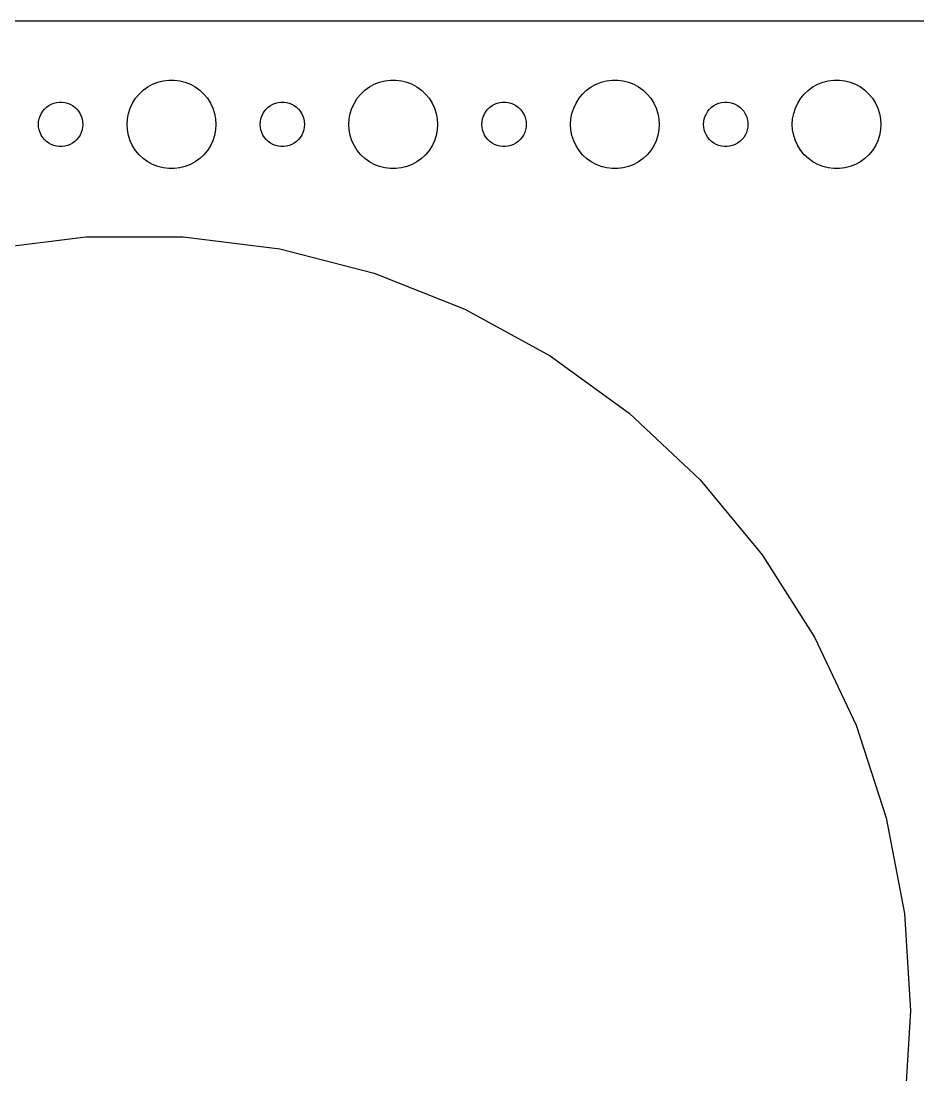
# Model space of a CAD drawing. Header units: metres. Extents: x -284 to 284, y -67 to 67.
# Drawn here: x -227.7 to -167, y -4.3 to 67 of the extents above; entities that cross this region are included whole.
import ezdxf

# ---------------------------------------------------------------- set-up
doc = ezdxf.new("R2010")
doc.units = ezdxf.units.M

msp = doc.modelspace()

# ---------------------------------------------------------------- linework, layer by layer
for p, q in [((279.814, 66.9901), (-279.814, 66.9901)), ((-218.777, 62.7145), (-218.427, 62.8532)), ((-218.427, 62.8532), (-218.062, 62.9469)), ((-218.062, 62.9469), (-217.688, 62.9941)), ((-217.688, 62.9941), (-217.312, 62.9941)), ((-217.312, 62.9941), (-216.938, 62.9469)), ((-216.938, 62.9469), (-216.573, 62.8532)), ((-216.573, 62.8532), (-216.223, 62.7145)), ((-203.777, 62.7145), (-203.427, 62.8532)), ((-203.427, 62.8532), (-203.062, 62.9469)), ((-203.062, 62.9469), (-202.688, 62.9941)), ((-202.688, 62.9941), (-202.312, 62.9941)), ((-202.312, 62.9941), (-201.938, 62.9469)), ((-201.938, 62.9469), (-201.573, 62.8532)), ((-201.573, 62.8532), (-201.223, 62.7145)), ((-188.777, 62.7145), (-188.427, 62.8532)), ((-188.427, 62.8532), (-188.062, 62.9469)), ((-188.062, 62.9469), (-187.688, 62.9941)), ((-187.688, 62.9941), (-187.312, 62.9941)), ((-187.312, 62.9941), (-186.938, 62.9469)), ((-186.938, 62.9469), (-186.573, 62.8532)), ((-186.573, 62.8532), (-186.223, 62.7145)), ((-173.777, 62.7145), (-173.427, 62.8532)), ((-173.427, 62.8532), (-173.062, 62.9469)), ((-173.062, 62.9469), (-172.688, 62.9941)), ((-172.688, 62.9941), (-172.312, 62.9941)), ((-172.312, 62.9941), (-171.938, 62.9469)), ((-171.938, 62.9469), (-171.573, 62.8532)), ((-171.573, 62.8532), (-171.223, 62.7145)), ((-219.927, 61.7634), (-219.687, 62.0536)), ((-219.687, 62.0536), (-219.412, 62.3115)), ((-219.412, 62.3115), (-219.107, 62.533)), ((-219.107, 62.533), (-218.777, 62.7145)), ((-216.223, 62.7145), (-215.893, 62.533)), ((-215.893, 62.533), (-215.588, 62.3115)), ((-215.588, 62.3115), (-215.313, 62.0536)), ((-215.313, 62.0536), (-215.073, 61.7634)), ((-204.927, 61.7634), (-204.687, 62.0536)), ((-204.687, 62.0536), (-204.412, 62.3115)), ((-204.412, 62.3115), (-204.107, 62.533)), ((-204.107, 62.533), (-203.777, 62.7145)), ((-201.223, 62.7145), (-200.893, 62.533)), ((-200.893, 62.533), (-200.588, 62.3115)), ((-200.588, 62.3115), (-200.313, 62.0536)), ((-200.313, 62.0536), (-200.073, 61.7634)), ((-189.927, 61.7634), (-189.687, 62.0536)), ((-189.687, 62.0536), (-189.412, 62.3115)), ((-189.412, 62.3115), (-189.107, 62.533)), ((-189.107, 62.533), (-188.777, 62.7145)), ((-186.223, 62.7145), (-185.893, 62.533)), ((-185.893, 62.533), (-185.588, 62.3115)), ((-185.588, 62.3115), (-185.313, 62.0536)), ((-185.313, 62.0536), (-185.073, 61.7634)), ((-174.927, 61.7634), (-174.687, 62.0536)), ((-174.687, 62.0536), (-174.412, 62.3115)), ((-174.412, 62.3115), (-174.107, 62.533)), ((-174.107, 62.533), (-173.777, 62.7145)), ((-171.223, 62.7145), (-170.893, 62.533)), ((-170.893, 62.533), (-170.588, 62.3115)), ((-170.588, 62.3115), (-170.313, 62.0536)), ((-170.313, 62.0536), (-170.073, 61.7634)), ((-225.804, 61.2665), (-225.639, 61.3572)), ((-225.639, 61.3572), (-225.464, 61.4266)), ((-225.464, 61.4266), (-225.281, 61.4734)), ((-225.281, 61.4734), (-225.094, 61.497)), ((-225.094, 61.497), (-224.906, 61.497)), ((-224.906, 61.497), (-224.719, 61.4734)), ((-224.719, 61.4734), (-224.536, 61.4266)), ((-224.536, 61.4266), (-224.361, 61.3572)), ((-224.361, 61.3572), (-224.196, 61.2665)), ((-220.289, 61.1044), (-220.129, 61.4453)), ((-220.129, 61.4453), (-219.927, 61.7634)), ((-215.073, 61.7634), (-214.871, 61.4453)), ((-214.871, 61.4453), (-214.711, 61.1044)), ((-210.804, 61.2665), (-210.639, 61.3572)), ((-210.639, 61.3572), (-210.464, 61.4266)), ((-210.464, 61.4266), (-210.281, 61.4734)), ((-210.281, 61.4734), (-210.094, 61.497)), ((-210.094, 61.497), (-209.906, 61.497)), ((-209.906, 61.497), (-209.719, 61.4734)), ((-209.719, 61.4734), (-209.536, 61.4266)), ((-209.536, 61.4266), (-209.361, 61.3572)), ((-209.361, 61.3572), (-209.196, 61.2665)), ((-205.289, 61.1044), (-205.129, 61.4453)), ((-205.129, 61.4453), (-204.927, 61.7634)), ((-200.073, 61.7634), (-199.871, 61.4453)), ((-199.871, 61.4453), (-199.711, 61.1044)), ((-195.804, 61.2665), (-195.639, 61.3572)), ((-195.639, 61.3572), (-195.464, 61.4266)), ((-195.464, 61.4266), (-195.281, 61.4734)), ((-195.281, 61.4734), (-195.094, 61.497)), ((-195.094, 61.497), (-194.906, 61.497)), ((-194.906, 61.497), (-194.719, 61.4734)), ((-194.719, 61.4734), (-194.536, 61.4266)), ((-194.536, 61.4266), (-194.361, 61.3572)), ((-194.361, 61.3572), (-194.196, 61.2665)), ((-190.289, 61.1044), (-190.129, 61.4453)), ((-190.129, 61.4453), (-189.927, 61.7634)), ((-185.073, 61.7634), (-184.871, 61.4453)), ((-184.871, 61.4453), (-184.711, 61.1044)), ((-180.804, 61.2665), (-180.639, 61.3572)), ((-180.639, 61.3572), (-180.464, 61.4266)), ((-180.464, 61.4266), (-180.281, 61.4734)), ((-180.281, 61.4734), (-180.094, 61.497)), ((-180.094, 61.497), (-179.906, 61.497)), ((-179.906, 61.497), (-179.719, 61.4734)), ((-179.719, 61.4734), (-179.536, 61.4266)), ((-179.536, 61.4266), (-179.361, 61.3572)), ((-179.361, 61.3572), (-179.196, 61.2665)), ((-175.289, 61.1044), (-175.129, 61.4453)), ((-175.129, 61.4453), (-174.927, 61.7634)), ((-170.073, 61.7634), (-169.871, 61.4453)), ((-169.871, 61.4453), (-169.711, 61.1044)), ((-226.395, 60.5522), (-226.314, 60.7226)), ((-226.314, 60.7226), (-226.214, 60.8817)), ((-226.214, 60.8817), (-226.093, 61.0268)), ((-226.093, 61.0268), (-225.956, 61.1558)), ((-225.956, 61.1558), (-225.804, 61.2665)), ((-224.196, 61.2665), (-224.044, 61.1558)), ((-224.044, 61.1558), (-223.907, 61.0268)), ((-223.907, 61.0268), (-223.786, 60.8817)), ((-223.786, 60.8817), (-223.686, 60.7226)), ((-223.686, 60.7226), (-223.605, 60.5522)), ((-220.476, 60.376), (-220.406, 60.7461)), ((-220.406, 60.7461), (-220.289, 61.1044)), ((-214.711, 61.1044), (-214.594, 60.7461)), ((-214.594, 60.7461), (-214.524, 60.376)), ((-211.395, 60.5522), (-211.314, 60.7226)), ((-211.314, 60.7226), (-211.214, 60.8817)), ((-211.214, 60.8817), (-211.093, 61.0268)), ((-211.093, 61.0268), (-210.956, 61.1558)), ((-210.956, 61.1558), (-210.804, 61.2665)), ((-209.196, 61.2665), (-209.044, 61.1558)), ((-209.044, 61.1558), (-208.907, 61.0268)), ((-208.907, 61.0268), (-208.786, 60.8817)), ((-208.786, 60.8817), (-208.686, 60.7226)), ((-208.686, 60.7226), (-208.605, 60.5522)), ((-205.476, 60.376), (-205.406, 60.7461)), ((-205.406, 60.7461), (-205.289, 61.1044)), ((-199.711, 61.1044), (-199.594, 60.7461)), ((-199.594, 60.7461), (-199.524, 60.376)), ((-196.395, 60.5522), (-196.314, 60.7226)), ((-196.314, 60.7226), (-196.214, 60.8817)), ((-196.214, 60.8817), (-196.093, 61.0268)), ((-196.093, 61.0268), (-195.956, 61.1558)), ((-195.956, 61.1558), (-195.804, 61.2665)), ((-194.196, 61.2665), (-194.044, 61.1558)), ((-194.044, 61.1558), (-193.907, 61.0268)), ((-193.907, 61.0268), (-193.786, 60.8817)), ((-193.786, 60.8817), (-193.686, 60.7226)), ((-193.686, 60.7226), (-193.605, 60.5522)), ((-190.476, 60.376), (-190.406, 60.7461)), ((-190.406, 60.7461), (-190.289, 61.1044)), ((-184.711, 61.1044), (-184.594, 60.7461)), ((-184.594, 60.7461), (-184.524, 60.376)), ((-181.395, 60.5522), (-181.314, 60.7226)), ((-181.314, 60.7226), (-181.214, 60.8817)), ((-181.214, 60.8817), (-181.093, 61.0268)), ((-181.093, 61.0268), (-180.956, 61.1558)), ((-180.956, 61.1558), (-180.804, 61.2665)), ((-179.196, 61.2665), (-179.044, 61.1558)), ((-179.044, 61.1558), (-178.907, 61.0268)), ((-178.907, 61.0268), (-178.786, 60.8817)), ((-178.786, 60.8817), (-178.686, 60.7226)), ((-178.686, 60.7226), (-178.605, 60.5522)), ((-175.476, 60.376), (-175.406, 60.7461)), ((-175.406, 60.7461), (-175.289, 61.1044)), ((-169.711, 61.1044), (-169.594, 60.7461)), ((-169.594, 60.7461), (-169.524, 60.376)), ((-226.5, 60), (-226.488, 60.188)), ((-226.488, 59.812), (-226.5, 60)), ((-226.488, 60.188), (-226.453, 60.373)), ((-226.453, 60.373), (-226.395, 60.5522)), ((-223.605, 60.5522), (-223.547, 60.373)), ((-223.547, 60.373), (-223.512, 60.188)), ((-223.512, 60.188), (-223.5, 60)), ((-223.5, 60), (-223.512, 59.812)), ((-220.5, 60), (-220.476, 60.376)), ((-220.476, 59.624), (-220.5, 60)), ((-214.524, 60.376), (-214.5, 60)), ((-214.5, 60), (-214.524, 59.624)), ((-211.5, 60), (-211.488, 60.188)), ((-211.488, 59.812), (-211.5, 60)), ((-211.488, 60.188), (-211.453, 60.373)), ((-211.453, 60.373), (-211.395, 60.5522)), ((-208.605, 60.5522), (-208.547, 60.373)), ((-208.547, 60.373), (-208.512, 60.188)), ((-208.512, 60.188), (-208.5, 60)), ((-208.5, 60), (-208.512, 59.812)), ((-205.5, 60), (-205.476, 60.376)), ((-205.476, 59.624), (-205.5, 60)), ((-199.524, 60.376), (-199.5, 60)), ((-199.5, 60), (-199.524, 59.624)), ((-196.5, 60), (-196.488, 60.188)), ((-196.488, 59.812), (-196.5, 60)), ((-196.488, 60.188), (-196.453, 60.373)), ((-196.453, 60.373), (-196.395, 60.5522)), ((-193.605, 60.5522), (-193.547, 60.373)), ((-193.547, 60.373), (-193.512, 60.188)), ((-193.512, 60.188), (-193.5, 60)), ((-193.5, 60), (-193.512, 59.812)), ((-190.5, 60), (-190.476, 60.376)), ((-190.476, 59.624), (-190.5, 60)), ((-184.524, 60.376), (-184.5, 60)), ((-184.5, 60), (-184.524, 59.624)), ((-181.5, 60), (-181.488, 60.188)), ((-181.488, 59.812), (-181.5, 60)), ((-181.488, 60.188), (-181.453, 60.373)), ((-181.453, 60.373), (-181.395, 60.5522)), ((-178.605, 60.5522), (-178.547, 60.373)), ((-178.547, 60.373), (-178.512, 60.188)), ((-178.512, 60.188), (-178.5, 60)), ((-178.5, 60), (-178.512, 59.812)), ((-175.5, 60), (-175.476, 60.376)), ((-175.476, 59.624), (-175.5, 60)), ((-169.524, 60.376), (-169.5, 60)), ((-169.5, 60), (-169.524, 59.624)), ((-226.453, 59.627), (-226.488, 59.812)), ((-226.395, 59.4478), (-226.453, 59.627)), ((-226.314, 59.2774), (-226.395, 59.4478)), ((-226.214, 59.1183), (-226.314, 59.2774)), ((-223.686, 59.2774), (-223.786, 59.1183)), ((-223.605, 59.4478), (-223.686, 59.2774)), ((-223.547, 59.627), (-223.605, 59.4478)), ((-223.512, 59.812), (-223.547, 59.627)), ((-220.406, 59.2539), (-220.476, 59.624)), ((-220.289, 58.8956), (-220.406, 59.2539)), ((-214.594, 59.2539), (-214.711, 58.8956)), ((-214.524, 59.624), (-214.594, 59.2539)), ((-211.453, 59.627), (-211.488, 59.812)), ((-211.395, 59.4478), (-211.453, 59.627)), ((-211.314, 59.2774), (-211.395, 59.4478)), ((-211.214, 59.1183), (-211.314, 59.2774)), ((-208.686, 59.2774), (-208.786, 59.1183)), ((-208.605, 59.4478), (-208.686, 59.2774)), ((-208.547, 59.627), (-208.605, 59.4478)), ((-208.512, 59.812), (-208.547, 59.627)), ((-205.406, 59.2539), (-205.476, 59.624)), ((-205.289, 58.8956), (-205.406, 59.2539)), ((-199.594, 59.2539), (-199.711, 58.8956)), ((-199.524, 59.624), (-199.594, 59.2539)), ((-196.453, 59.627), (-196.488, 59.812)), ((-196.395, 59.4478), (-196.453, 59.627)), ((-196.314, 59.2774), (-196.395, 59.4478)), ((-196.214, 59.1183), (-196.314, 59.2774)), ((-193.686, 59.2774), (-193.786, 59.1183)), ((-193.605, 59.4478), (-193.686, 59.2774)), ((-193.547, 59.627), (-193.605, 59.4478)), ((-193.512, 59.812), (-193.547, 59.627)), ((-190.406, 59.2539), (-190.476, 59.624)), ((-190.289, 58.8956), (-190.406, 59.2539)), ((-184.594, 59.2539), (-184.711, 58.8956)), ((-184.524, 59.624), (-184.594, 59.2539)), ((-181.453, 59.627), (-181.488, 59.812)), ((-181.395, 59.4478), (-181.453, 59.627)), ((-181.314, 59.2774), (-181.395, 59.4478)), ((-181.214, 59.1183), (-181.314, 59.2774)), ((-178.686, 59.2774), (-178.786, 59.1183)), ((-178.605, 59.4478), (-178.686, 59.2774)), ((-178.547, 59.627), (-178.605, 59.4478)), ((-178.512, 59.812), (-178.547, 59.627)), ((-175.406, 59.2539), (-175.476, 59.624)), ((-175.289, 58.8956), (-175.406, 59.2539)), ((-169.594, 59.2539), (-169.711, 58.8956)), ((-169.524, 59.624), (-169.594, 59.2539)), ((-226.093, 58.9732), (-226.214, 59.1183)), ((-225.956, 58.8442), (-226.093, 58.9732)), ((-225.804, 58.7335), (-225.956, 58.8442)), ((-225.639, 58.6428), (-225.804, 58.7335)), ((-225.464, 58.5734), (-225.639, 58.6428)), ((-225.281, 58.5266), (-225.464, 58.5734)), ((-225.094, 58.503), (-225.281, 58.5266)), ((-224.906, 58.503), (-225.094, 58.503)), ((-224.719, 58.5266), (-224.906, 58.503)), ((-224.536, 58.5734), (-224.719, 58.5266)), ((-224.361, 58.6428), (-224.536, 58.5734)), ((-224.196, 58.7335), (-224.361, 58.6428)), ((-224.044, 58.8442), (-224.196, 58.7335)), ((-223.907, 58.9732), (-224.044, 58.8442)), ((-223.786, 59.1183), (-223.907, 58.9732)), ((-220.129, 58.5547), (-220.289, 58.8956)), ((-219.927, 58.2366), (-220.129, 58.5547)), ((-214.871, 58.5547), (-215.073, 58.2366)), ((-214.711, 58.8956), (-214.871, 58.5547)), ((-211.093, 58.9732), (-211.214, 59.1183)), ((-210.956, 58.8442), (-211.093, 58.9732)), ((-210.804, 58.7335), (-210.956, 58.8442)), ((-210.639, 58.6428), (-210.804, 58.7335)), ((-210.464, 58.5734), (-210.639, 58.6428)), ((-210.281, 58.5266), (-210.464, 58.5734)), ((-210.094, 58.503), (-210.281, 58.5266)), ((-209.906, 58.503), (-210.094, 58.503)), ((-209.719, 58.5266), (-209.906, 58.503)), ((-209.536, 58.5734), (-209.719, 58.5266)), ((-209.361, 58.6428), (-209.536, 58.5734)), ((-209.196, 58.7335), (-209.361, 58.6428)), ((-209.044, 58.8442), (-209.196, 58.7335)), ((-208.907, 58.9732), (-209.044, 58.8442)), ((-208.786, 59.1183), (-208.907, 58.9732)), ((-205.129, 58.5547), (-205.289, 58.8956)), ((-204.927, 58.2366), (-205.129, 58.5547)), ((-199.871, 58.5547), (-200.073, 58.2366)), ((-199.711, 58.8956), (-199.871, 58.5547)), ((-196.093, 58.9732), (-196.214, 59.1183)), ((-195.956, 58.8442), (-196.093, 58.9732)), ((-195.804, 58.7335), (-195.956, 58.8442)), ((-195.639, 58.6428), (-195.804, 58.7335)), ((-195.464, 58.5734), (-195.639, 58.6428)), ((-195.281, 58.5266), (-195.464, 58.5734)), ((-195.094, 58.503), (-195.281, 58.5266)), ((-194.906, 58.503), (-195.094, 58.503)), ((-194.719, 58.5266), (-194.906, 58.503)), ((-194.536, 58.5734), (-194.719, 58.5266)), ((-194.361, 58.6428), (-194.536, 58.5734)), ((-194.196, 58.7335), (-194.361, 58.6428)), ((-194.044, 58.8442), (-194.196, 58.7335)), ((-193.907, 58.9732), (-194.044, 58.8442)), ((-193.786, 59.1183), (-193.907, 58.9732)), ((-190.129, 58.5547), (-190.289, 58.8956)), ((-189.927, 58.2366), (-190.129, 58.5547)), ((-184.871, 58.5547), (-185.073, 58.2366)), ((-184.711, 58.8956), (-184.871, 58.5547)), ((-181.093, 58.9732), (-181.214, 59.1183)), ((-180.956, 58.8442), (-181.093, 58.9732)), ((-180.804, 58.7335), (-180.956, 58.8442)), ((-180.639, 58.6428), (-180.804, 58.7335)), ((-180.464, 58.5734), (-180.639, 58.6428)), ((-180.281, 58.5266), (-180.464, 58.5734)), ((-180.094, 58.503), (-180.281, 58.5266)), ((-179.906, 58.503), (-180.094, 58.503)), ((-179.719, 58.5266), (-179.906, 58.503)), ((-179.536, 58.5734), (-179.719, 58.5266)), ((-179.361, 58.6428), (-179.536, 58.5734)), ((-179.196, 58.7335), (-179.361, 58.6428)), ((-179.044, 58.8442), (-179.196, 58.7335)), ((-178.907, 58.9732), (-179.044, 58.8442)), ((-178.786, 59.1183), (-178.907, 58.9732)), ((-175.129, 58.5547), (-175.289, 58.8956)), ((-174.927, 58.2366), (-175.129, 58.5547)), ((-169.871, 58.5547), (-170.073, 58.2366)), ((-169.711, 58.8956), (-169.871, 58.5547)), ((-219.687, 57.9464), (-219.927, 58.2366)), ((-219.412, 57.6885), (-219.687, 57.9464)), ((-215.313, 57.9464), (-215.588, 57.6885)), ((-215.073, 58.2366), (-215.313, 57.9464)), ((-204.687, 57.9464), (-204.927, 58.2366)), ((-204.412, 57.6885), (-204.687, 57.9464)), ((-200.313, 57.9464), (-200.588, 57.6885)), ((-200.073, 58.2366), (-200.313, 57.9464)), ((-189.687, 57.9464), (-189.927, 58.2366)), ((-189.412, 57.6885), (-189.687, 57.9464)), ((-185.313, 57.9464), (-185.588, 57.6885)), ((-185.073, 58.2366), (-185.313, 57.9464)), ((-174.687, 57.9464), (-174.927, 58.2366)), ((-174.412, 57.6885), (-174.687, 57.9464)), ((-170.313, 57.9464), (-170.588, 57.6885)), ((-170.073, 58.2366), (-170.313, 57.9464)), ((-219.107, 57.467), (-219.412, 57.6885)), ((-218.777, 57.2855), (-219.107, 57.467)), ((-218.427, 57.1468), (-218.777, 57.2855)), ((-218.062, 57.0531), (-218.427, 57.1468)), ((-216.573, 57.1468), (-216.938, 57.0531)), ((-216.223, 57.2855), (-216.573, 57.1468)), ((-215.893, 57.467), (-216.223, 57.2855)), ((-215.588, 57.6885), (-215.893, 57.467)), ((-204.107, 57.467), (-204.412, 57.6885)), ((-203.777, 57.2855), (-204.107, 57.467)), ((-203.427, 57.1468), (-203.777, 57.2855)), ((-203.062, 57.0531), (-203.427, 57.1468)), ((-201.573, 57.1468), (-201.938, 57.0531)), ((-201.223, 57.2855), (-201.573, 57.1468)), ((-200.893, 57.467), (-201.223, 57.2855)), ((-200.588, 57.6885), (-200.893, 57.467)), ((-189.107, 57.467), (-189.412, 57.6885)), ((-188.777, 57.2855), (-189.107, 57.467)), ((-188.427, 57.1468), (-188.777, 57.2855)), ((-188.062, 57.0531), (-188.427, 57.1468)), ((-186.573, 57.1468), (-186.938, 57.0531)), ((-186.223, 57.2855), (-186.573, 57.1468)), ((-185.893, 57.467), (-186.223, 57.2855)), ((-185.588, 57.6885), (-185.893, 57.467)), ((-174.107, 57.467), (-174.412, 57.6885)), ((-173.777, 57.2855), (-174.107, 57.467)), ((-173.427, 57.1468), (-173.777, 57.2855)), ((-173.062, 57.0531), (-173.427, 57.1468)), ((-171.573, 57.1468), (-171.938, 57.0531)), ((-171.223, 57.2855), (-171.573, 57.1468)), ((-170.893, 57.467), (-171.223, 57.2855)), ((-170.588, 57.6885), (-170.893, 57.467)), ((-217.688, 57.0059), (-218.062, 57.0531)), ((-217.312, 57.0059), (-217.688, 57.0059)), ((-216.938, 57.0531), (-217.312, 57.0059)), ((-202.688, 57.0059), (-203.062, 57.0531)), ((-202.312, 57.0059), (-202.688, 57.0059)), ((-201.938, 57.0531), (-202.312, 57.0059)), ((-187.688, 57.0059), (-188.062, 57.0531)), ((-187.312, 57.0059), (-187.688, 57.0059)), ((-186.938, 57.0531), (-187.312, 57.0059)), ((-172.688, 57.0059), (-173.062, 57.0531)), ((-172.312, 57.0059), (-172.688, 57.0059)), ((-171.938, 57.0531), (-172.312, 57.0059)), ((-229.838, 51.5701), (-223.297, 52.3964)), ((-223.297, 52.3964), (-216.703, 52.3964)), ((-216.703, 52.3964), (-210.162, 51.5701)), ((-210.162, 51.5701), (-203.777, 49.9305)), ((-203.777, 49.9305), (-197.647, 47.5034)), ((-197.647, 47.5034), (-191.869, 44.3272)), ((-191.869, 44.3272), (-186.535, 40.4519)), ((-186.535, 40.4519), (-181.729, 35.9387)), ((-181.729, 35.9387), (-177.527, 30.8587)), ((-177.527, 30.8587), (-173.994, 25.2921)), ((-173.994, 25.2921), (-171.187, 19.3265)), ((-171.187, 19.3265), (-169.149, 13.0562)), ((-169.149, 13.0562), (-167.914, 6.57999)), ((-167.914, 6.57999), (-167.5, 0)), ((-167.5, 0), (-167.914, -6.57999))]:
    msp.add_line(p, q)

doc.saveas('drawing.dxf')
